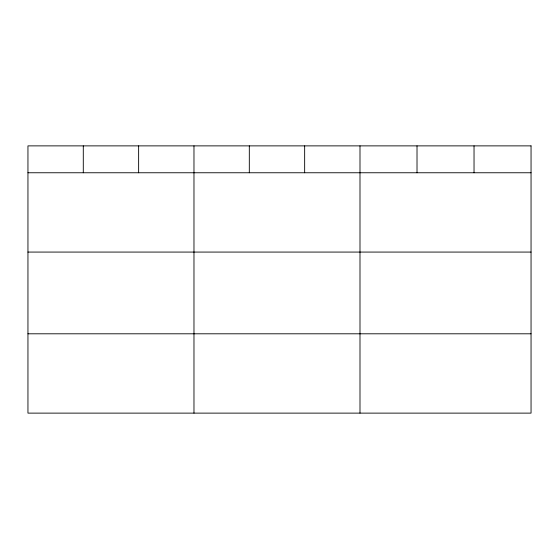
<?xml version="1.0" encoding="UTF-8"?>
<svg xmlns="http://www.w3.org/2000/svg" width="559" height="559" viewBox="0 0 559 559"><rect width="100%" height="100%" fill="white"/><g stroke="black" fill="none" stroke-linecap="round" stroke-linejoin="round"><path stroke-width="0.84" d="M27.95 172.759L531.05 172.759M27.95 252.074L531.05 252.074M27.95 333.8L531.05 333.8M474.032 145.878L474.032 172.759M417.014 145.878L417.014 172.759M359.996 145.878L359.996 413.122M304.655 145.878L304.655 172.759M249.314 145.878L249.314 172.759M193.973 145.878L193.973 413.122M138.632 145.878L138.632 172.759M83.291 145.878L83.291 172.759M531.05 145.878L27.95 145.878L27.95 413.122L531.05 413.122L531.05 145.878"/></g></svg>
